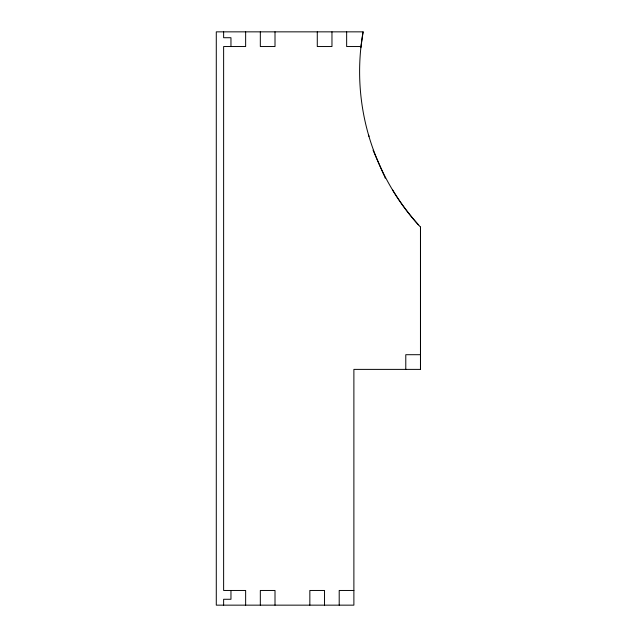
<?xml version="1.0" encoding="UTF-8"?>
<svg xmlns="http://www.w3.org/2000/svg" width="637" height="637" viewBox="0 0 637 637"><rect width="100%" height="100%" fill="white"/><g stroke="black" fill="none" stroke-linecap="round" stroke-linejoin="round"><path stroke-width="0.96" d="M418.437 224.861A229.025 229.025 0 0 1 363.09 31.85L216.285 31.85L216.285 605.15L353.885 605.15L353.885 369.388L420.468 369.388L420.468 227.035C409.87 215.609 400.458 203.084 392.448 189.715M360.868 47.679L363.09 31.85M361.012 46.533L346.647 46.533L346.647 31.85M420.468 354.705L405.785 354.705L405.785 369.388M353.885 590.467L339.202 590.467L339.202 605.15M373.067 150.213L384.095 175.486M384.461 176.322L385.289 178.209M368.481 134.749L368.982 136.39M420.468 227.035L420.468 369.388M331.965 31.85L331.965 46.533L317.282 46.533L317.282 31.85M324.528 605.15L324.528 590.467L309.845 590.467L309.845 605.15M275.009 31.85L275.009 46.533L260.326 46.533L260.326 31.85M275.009 605.15L275.009 590.467L260.326 590.467L260.326 605.15M245.643 31.85L245.643 46.533L223.627 46.533L223.627 590.467L245.643 590.467L245.643 605.15M230.96 46.533L230.96 37.726L223.627 37.726L223.627 31.85M230.96 590.467L230.96 599.274L223.627 599.274L223.627 605.15"/></g></svg>
